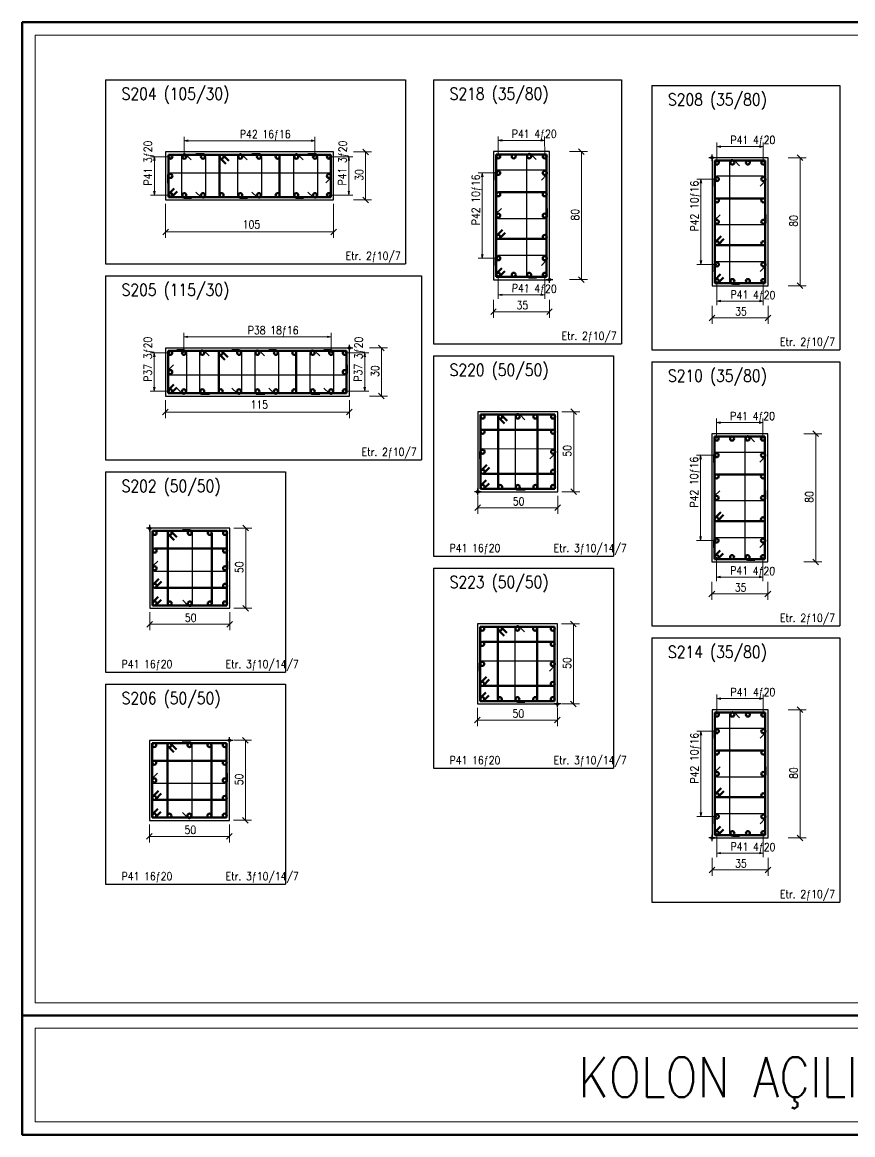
# Model space of a CAD drawing. Header units: millimetres. Extents: x 69 to 1952, y -213 to 1176.
# Drawn here: x 69 to 1107, y -213 to 1176 of the extents above; entities that cross this region are included whole.
import ezdxf

# ---------------------------------------------------------------- set-up
doc = ezdxf.new("R2010")
doc.units = ezdxf.units.MM
for name, color, linetype, lineweight in [('COLUMN_DET3', 2, 'Continuous', 30), ('COLUMN_DET4', 4, 'Continuous', 50), ('DETAIL', 8, 'Continuous', 30), ('DIM_LAY', 8, 'Continuous', 20), ('REBAR2', 1, 'Continuous', 20), ('REBAR3', 2, 'Continuous', 30), ('TABLE2', 1, 'Continuous', 20), ('TABLE4', 3, 'Continuous', 50), ('TIE_BAR', 6, 'Continuous', 30)]:
    doc.layers.add(name, color=color, linetype=linetype, lineweight=lineweight)
doc.styles.add('RomanSTA', font='')
doc.styles.add('stastyle', font='')
doc.styles.get('RomanSTA').set_extended_font_data('RomanSTA')
doc.styles.get('stastyle').set_extended_font_data('RomanSTA')

msp = doc.modelspace()

# ---------------------------------------------------------------- linework, layer by layer
at = {"layer": 'COLUMN_DET3', "color": 2}
for p, q in [((248.2, 1014.4, 11971.8), (248.2, 954.4, 11971.8)), ((458.2, 1014.4, 11971.8), (248.2, 1014.4, 11971.8)), ((458.2, 954.4, 11971.8), (458.2, 1014.4, 11971.8)), ((658, 1014.8, 11971.8), (658, 854.8, 11971.8)), ((728, 1014.8, 11971.8), (658, 1014.8, 11971.8)), ((728, 854.8, 11971.8), (728, 1014.8, 11971.8)), ((935.3, 1007.1, 11971.8), (927.3, 1007.1, 11971.8)), ((931.3, 1003.1, 11971.8), (931.3, 1011.1, 11971.8)), ((931.3, 1007.1, 11971.8), (931.3, 847.1, 11971.8)), ((1001.3, 1007.1, 11971.8), (931.3, 1007.1, 11971.8)), ((1001.3, 847.1, 11971.8), (1001.3, 1007.1, 11971.8)), ((248.2, 954.4, 11971.8), (458.2, 954.4, 11971.8)), ((658, 854.8, 11971.8), (728, 854.8, 11971.8)), ((732, 854.8, 11971.8), (724, 854.8, 11971.8)), ((728, 850.8, 11971.8), (728, 858.8, 11971.8)), ((931.3, 847.1, 11971.8), (1001.3, 847.1, 11971.8)), ((248, 769.4, 11971.8), (248, 709.4, 11971.8)), ((478, 769.4, 11971.8), (248, 769.4, 11971.8)), ((482, 769.4, 11971.8), (474, 769.4, 11971.8)), ((478, 765.4, 11971.8), (478, 773.4, 11971.8)), ((478, 709.4, 11971.8), (478, 769.4, 11971.8)), ((248, 709.4, 11971.8), (478, 709.4, 11971.8)), ((638.4, 689.8, 11971.8), (638.4, 589.8, 11971.8)), ((738.4, 689.8, 11971.8), (638.4, 689.8, 11971.8)), ((738.4, 589.8, 11971.8), (738.4, 689.8, 11971.8)), ((930.9, 662.3, 11971.8), (930.9, 502.3, 11971.8)), ((1000.9, 662.3, 11971.8), (930.9, 662.3, 11971.8)), ((1000.9, 502.3, 11971.8), (1000.9, 662.3, 11971.8)), ((642.4, 589.8, 11971.8), (634.4, 589.8, 11971.8)), ((638.4, 585.8, 11971.8), (638.4, 593.8, 11971.8)), ((638.4, 589.8, 11971.8), (738.4, 589.8, 11971.8)), ((232.4, 544.4, 11971.8), (224.4, 544.4, 11971.8)), ((228.4, 540.4, 11971.8), (228.4, 548.4, 11971.8)), ((228.4, 544.4, 11971.8), (228.4, 444.4, 11971.8)), ((328.4, 544.4, 11971.8), (228.4, 544.4, 11971.8)), ((328.4, 444.4, 11971.8), (328.4, 544.4, 11971.8)), ((930.9, 502.3, 11971.8), (1000.9, 502.3, 11971.8)), ((228.4, 444.4, 11971.8), (328.4, 444.4, 11971.8)), ((638, 424.8, 11971.8), (638, 324.8, 11971.8)), ((738, 424.8, 11971.8), (638, 424.8, 11971.8)), ((738, 324.8, 11971.8), (738, 424.8, 11971.8)), ((638, 324.8, 11971.8), (738, 324.8, 11971.8)), ((742, 324.8, 11971.8), (734, 324.8, 11971.8)), ((738, 320.8, 11971.8), (738, 328.8, 11971.8)), ((931.3, 317.5, 11971.8), (931.3, 157.5, 11971.8)), ((1001.3, 317.5, 11971.8), (931.3, 317.5, 11971.8)), ((1001.3, 157.5, 11971.8), (1001.3, 317.5, 11971.8)), ((228, 279.4, 11971.8), (228, 179.4, 11971.8)), ((328, 279.4, 11971.8), (228, 279.4, 11971.8)), ((332, 279.4, 11971.8), (324, 279.4, 11971.8)), ((328, 275.4, 11971.8), (328, 283.4, 11971.8)), ((328, 179.4, 11971.8), (328, 279.4, 11971.8)), ((228, 179.4, 11971.8), (328, 179.4, 11971.8)), ((935.3, 157.5, 11971.8), (927.3, 157.5, 11971.8)), ((931.3, 153.5, 11971.8), (931.3, 161.5, 11971.8)), ((931.3, 157.5, 11971.8), (1001.3, 157.5, 11971.8))]:
    msp.add_line(p, q, dxfattribs=at)
for centre in [(931.3, 1007.1, 11971.8), (728, 854.8, 11971.8), (478, 769.4, 11971.8), (638.4, 589.8, 11971.8), (228.4, 544.4, 11971.8), (738, 324.8, 11971.8), (328, 279.4, 11971.8), (931.3, 157.5, 11971.8)]:
    msp.add_circle(centre, 1.5, dxfattribs=at)
at = {"layer": 'COLUMN_DET4', "color": 4}
for p, q in [((251.7, 1010.9, 11971.8), (251.7, 958, 11971.8)), ((251.7, 1010.9, 11971.8), (454.6, 1010.9, 11971.8)), ((315.7, 1008.2, 11971.8), (315.7, 960.2, 11971.8)), ((316.4, 1006.7, 11971.8), (323.5, 999.6, 11971.8)), ((319.9, 1010.2, 11971.8), (327, 1003.1, 11971.8)), ((390.7, 1008.2, 11971.8), (390.6, 960.2, 11971.8)), ((454.6, 1010.9, 11971.8), (454.6, 958, 11971.8)), ((661.5, 1011.3, 11971.8), (661.5, 858.4, 11971.8)), ((661.5, 1011.3, 11971.8), (724.4, 1011.3, 11971.8)), ((724.4, 1011.3, 11971.8), (724.4, 858.4, 11971.8)), ((934.8, 1003.6, 11971.8), (934.8, 850.6, 11971.8)), ((934.8, 1003.6, 11971.8), (997.8, 1003.6, 11971.8)), ((997.8, 1003.6, 11971.8), (997.8, 850.6, 11971.8)), ((251.7, 961.7, 11971.8), (258.8, 968.8, 11971.8)), ((255.5, 958, 11971.8), (262.5, 965, 11971.8)), ((664.2, 964, 11971.8), (722.2, 964, 11971.8)), ((251.7, 958, 11971.8), (454.6, 958, 11971.8)), ((937.5, 956.3, 11971.8), (995.5, 956.3, 11971.8)), ((662.2, 910, 11971.8), (669.3, 917, 11971.8)), ((664.2, 905.7, 11971.8), (722.2, 905.7, 11971.8)), ((665.7, 906.4, 11971.8), (672.8, 913.5, 11971.8)), ((935.5, 902.2, 11971.8), (942.6, 909.3, 11971.8)), ((939.1, 898.7, 11971.8), (946.1, 905.7, 11971.8)), ((937.5, 898, 11971.8), (995.5, 897.9, 11971.8)), ((661.5, 862.1, 11971.8), (668.6, 869.2, 11971.8)), ((665.3, 858.4, 11971.8), (672.3, 865.4, 11971.8)), ((661.5, 858.4, 11971.8), (724.4, 858.4, 11971.8)), ((934.8, 854.4, 11971.8), (941.9, 861.5, 11971.8)), ((934.8, 850.6, 11971.8), (997.8, 850.6, 11971.8)), ((938.6, 850.6, 11971.8), (945.7, 857.7, 11971.8)), ((251.5, 765.9, 11971.8), (251.5, 713, 11971.8)), ((251.5, 765.9, 11971.8), (474.4, 765.9, 11971.8)), ((318.7, 765.2, 11971.8), (325.8, 758.1, 11971.8)), ((474.4, 765.9, 11971.8), (474.4, 713, 11971.8)), ((314.5, 763.2, 11971.8), (314.5, 715.2, 11971.8)), ((315.2, 761.7, 11971.8), (322.3, 754.6, 11971.8)), ((411.5, 763.2, 11971.8), (411.4, 715.2, 11971.8)), ((251.5, 716.7, 11971.8), (258.6, 723.8, 11971.8)), ((251.5, 713, 11971.8), (474.4, 713, 11971.8)), ((255.3, 713, 11971.8), (262.3, 720, 11971.8)), ((641.9, 686.3, 11971.8), (641.9, 593.4, 11971.8)), ((641.9, 686.3, 11971.8), (734.8, 686.3, 11971.8)), ((663.9, 683.7, 11971.8), (663.9, 595.7, 11971.8)), ((664.6, 682.1, 11971.8), (671.7, 675, 11971.8)), ((668.1, 685.6, 11971.8), (675.2, 678.5, 11971.8)), ((712.9, 683.7, 11971.8), (712.9, 595.7, 11971.8)), ((734.8, 686.3, 11971.8), (734.8, 593.4, 11971.8)), ((644.5, 667.3, 11971.8), (732.5, 667.3, 11971.8)), ((934.4, 658.8, 11971.8), (934.4, 505.8, 11971.8)), ((934.4, 658.8, 11971.8), (997.4, 658.8, 11971.8)), ((997.4, 658.8, 11971.8), (997.4, 505.8, 11971.8)), ((642.6, 616.6, 11971.8), (649.7, 623.7, 11971.8)), ((644.5, 612.4, 11971.8), (732.5, 612.3, 11971.8)), ((646.1, 613.1, 11971.8), (653.2, 620.2, 11971.8)), ((937.1, 611.5, 11971.8), (995.1, 611.5, 11971.8)), ((641.9, 597.1, 11971.8), (649, 604.2, 11971.8)), ((645.7, 593.4, 11971.8), (652.7, 600.4, 11971.8)), ((641.9, 593.4, 11971.8), (734.8, 593.4, 11971.8)), ((935.1, 557.4, 11971.8), (942.2, 564.5, 11971.8)), ((938.7, 553.9, 11971.8), (945.7, 560.9, 11971.8)), ((937.1, 553.2, 11971.8), (995.1, 553.1, 11971.8)), ((231.9, 540.9, 11971.8), (231.9, 448, 11971.8)), ((231.9, 540.9, 11971.8), (324.8, 540.9, 11971.8)), ((250.9, 538.3, 11971.8), (250.9, 450.3, 11971.8)), ((251.6, 536.7, 11971.8), (258.7, 529.6, 11971.8)), ((255.1, 540.2, 11971.8), (262.2, 533.1, 11971.8)), ((305.9, 538.3, 11971.8), (305.9, 450.3, 11971.8)), ((324.8, 540.9, 11971.8), (324.8, 448, 11971.8)), ((234.5, 518.9, 11971.8), (322.5, 518.9, 11971.8)), ((934.4, 509.6, 11971.8), (941.5, 516.7, 11971.8)), ((934.4, 505.8, 11971.8), (997.4, 505.8, 11971.8)), ((938.2, 505.8, 11971.8), (945.3, 512.9, 11971.8)), ((232.6, 474.2, 11971.8), (239.7, 481.3, 11971.8)), ((236.1, 470.7, 11971.8), (243.2, 477.8, 11971.8)), ((231.9, 451.7, 11971.8), (239, 458.8, 11971.8)), ((234.5, 470, 11971.8), (322.5, 470, 11971.8)), ((231.9, 448, 11971.8), (324.8, 448, 11971.8)), ((235.7, 448, 11971.8), (242.7, 455, 11971.8)), ((641.5, 421.3, 11971.8), (641.5, 328.4, 11971.8)), ((641.5, 421.3, 11971.8), (734.4, 421.3, 11971.8)), ((663.5, 418.7, 11971.8), (663.5, 330.7, 11971.8)), ((664.2, 417.1, 11971.8), (671.3, 410, 11971.8)), ((667.7, 420.6, 11971.8), (674.8, 413.5, 11971.8)), ((712.5, 418.7, 11971.8), (712.5, 330.7, 11971.8)), ((734.4, 421.3, 11971.8), (734.4, 328.4, 11971.8)), ((644.1, 402.3, 11971.8), (732.1, 402.3, 11971.8)), ((642.2, 351.6, 11971.8), (649.3, 358.7, 11971.8)), ((645.7, 348.1, 11971.8), (652.8, 355.2, 11971.8)), ((641.5, 332.1, 11971.8), (648.6, 339.2, 11971.8)), ((644.1, 347.4, 11971.8), (732.1, 347.3, 11971.8)), ((645.3, 328.4, 11971.8), (652.3, 335.4, 11971.8)), ((641.5, 328.4, 11971.8), (734.4, 328.4, 11971.8)), ((934.8, 314, 11971.8), (934.8, 161, 11971.8)), ((934.8, 314, 11971.8), (997.8, 314, 11971.8)), ((997.8, 314, 11971.8), (997.8, 161, 11971.8)), ((231.5, 275.9, 11971.8), (231.5, 183, 11971.8)), ((231.5, 275.9, 11971.8), (324.4, 275.9, 11971.8)), ((250.5, 273.3, 11971.8), (250.5, 185.3, 11971.8)), ((251.2, 271.7, 11971.8), (258.3, 264.6, 11971.8)), ((254.7, 275.2, 11971.8), (261.8, 268.1, 11971.8)), ((305.5, 273.3, 11971.8), (305.5, 185.3, 11971.8)), ((324.4, 275.9, 11971.8), (324.4, 183, 11971.8)), ((937.5, 266.7, 11971.8), (995.5, 266.7, 11971.8)), ((234.1, 253.9, 11971.8), (322.1, 253.9, 11971.8)), ((232.2, 209.2, 11971.8), (239.3, 216.3, 11971.8)), ((235.7, 205.7, 11971.8), (242.8, 212.8, 11971.8)), ((935.5, 212.6, 11971.8), (942.6, 219.7, 11971.8)), ((939.1, 209.1, 11971.8), (946.1, 216.1, 11971.8)), ((234.1, 205, 11971.8), (322.1, 205, 11971.8)), ((937.5, 208.4, 11971.8), (995.5, 208.3, 11971.8)), ((231.5, 186.7, 11971.8), (238.6, 193.8, 11971.8)), ((231.5, 183, 11971.8), (324.4, 183, 11971.8)), ((235.3, 183, 11971.8), (242.3, 190, 11971.8)), ((934.8, 164.8, 11971.8), (941.9, 171.9, 11971.8)), ((938.6, 161, 11971.8), (945.7, 168.1, 11971.8)), ((934.8, 161, 11971.8), (997.8, 161, 11971.8))]:
    msp.add_line(p, q, dxfattribs=at)
for centre in [(254.2, 1008.4, 11971.8), (271.5, 1008.4, 11971.8), (294.8, 1008.4, 11971.8), (318.2, 1008.4, 11971.8), (341.5, 1008.4, 11971.8), (364.8, 1008.4, 11971.8), (388.2, 1008.4, 11971.8), (411.5, 1008.4, 11971.8), (434.8, 1008.4, 11971.8), (452.2, 1008.4, 11971.8), (664, 1008.8, 11971.8), (683.3, 1008.8, 11971.8), (702.6, 1008.8, 11971.8), (722, 1008.8, 11971.8), (937.3, 1001.1, 11971.8), (956.6, 1001.1, 11971.8), (976, 1001.1, 11971.8), (995.3, 1001.1, 11971.8), (254.2, 984.4, 11971.8), (452.2, 984.4, 11971.8), (664, 988.2, 11971.8), (722, 988.2, 11971.8), (937.3, 980.4, 11971.8), (995.3, 980.4, 11971.8), (254.2, 960.5, 11971.8), (271.5, 960.4, 11971.8), (294.8, 960.4, 11971.8), (318.2, 960.4, 11971.8), (341.5, 960.4, 11971.8), (364.8, 960.4, 11971.8), (388.2, 960.4, 11971.8), (411.5, 960.4, 11971.8), (434.8, 960.4, 11971.8), (452.2, 960.5, 11971.8), (664, 961.5, 11971.8), (722, 961.5, 11971.8), (937.3, 953.8, 11971.8), (995.3, 953.8, 11971.8), (664, 934.9, 11971.8), (722, 934.8, 11971.8), (937.3, 927.1, 11971.8), (995.3, 927.1, 11971.8), (664, 908.2, 11971.8), (722, 908.2, 11971.8), (937.3, 900.4, 11971.8), (995.3, 900.4, 11971.8), (664, 881.5, 11971.8), (722, 881.5, 11971.8), (937.3, 873.8, 11971.8), (995.3, 873.8, 11971.8), (664, 860.9, 11971.8), (683.3, 860.9, 11971.8), (702.6, 860.9, 11971.8), (722, 860.9, 11971.8), (937.3, 853.1, 11971.8), (956.6, 853.1, 11971.8), (976, 853.1, 11971.8), (995.3, 853.1, 11971.8), (254, 763.4, 11971.8), (271, 763.4, 11971.8), (294, 763.4, 11971.8), (317, 763.4, 11971.8), (340, 763.4, 11971.8), (363, 763.4, 11971.8), (386, 763.4, 11971.8), (409, 763.4, 11971.8), (432, 763.4, 11971.8), (455, 763.4, 11971.8), (472, 763.4, 11971.8), (254, 739.4, 11971.8), (472, 739.4, 11971.8), (254, 715.5, 11971.8), (271, 715.4, 11971.8), (294, 715.4, 11971.8), (317, 715.4, 11971.8), (340, 715.4, 11971.8), (363, 715.4, 11971.8), (386, 715.4, 11971.8), (409, 715.4, 11971.8), (432, 715.4, 11971.8), (455, 715.4, 11971.8), (472, 715.5, 11971.8), (644.4, 683.8, 11971.8), (666.4, 683.8, 11971.8), (688.4, 683.8, 11971.8), (710.4, 683.8, 11971.8), (732.4, 683.8, 11971.8), (644.4, 664.9, 11971.8), (732.4, 664.8, 11971.8), (936.9, 656.3, 11971.8), (956.2, 656.3, 11971.8), (975.6, 656.3, 11971.8), (994.9, 656.3, 11971.8), (644.4, 639.9, 11971.8), (732.4, 639.8, 11971.8), (936.9, 635.6, 11971.8), (994.9, 635.6, 11971.8), (644.4, 614.9, 11971.8), (732.4, 614.8, 11971.8), (936.9, 609, 11971.8), (994.9, 609, 11971.8), (644.4, 595.9, 11971.8), (666.4, 595.9, 11971.8), (688.4, 595.9, 11971.8), (710.4, 595.9, 11971.8), (732.4, 595.9, 11971.8), (936.9, 582.3, 11971.8), (994.9, 582.3, 11971.8), (936.9, 555.6, 11971.8), (994.9, 555.6, 11971.8), (234.4, 538.4, 11971.8), (253.4, 538.4, 11971.8), (278.4, 538.4, 11971.8), (303.4, 538.4, 11971.8), (322.4, 538.4, 11971.8), (936.9, 529, 11971.8), (994.9, 529, 11971.8), (234.4, 516.4, 11971.8), (322.4, 516.4, 11971.8), (936.9, 508.3, 11971.8), (956.2, 508.3, 11971.8), (975.6, 508.3, 11971.8), (994.9, 508.3, 11971.8), (234.4, 494.4, 11971.8), (322.4, 494.4, 11971.8), (234.4, 472.5, 11971.8), (322.4, 472.5, 11971.8), (234.4, 450.5, 11971.8), (253.4, 450.4, 11971.8), (278.4, 450.4, 11971.8), (303.4, 450.4, 11971.8), (322.4, 450.5, 11971.8), (644, 418.8, 11971.8), (666, 418.8, 11971.8), (688, 418.8, 11971.8), (710, 418.8, 11971.8), (732, 418.8, 11971.8), (644, 399.9, 11971.8), (732, 399.8, 11971.8), (644, 374.9, 11971.8), (732, 374.8, 11971.8), (644, 349.9, 11971.8), (732, 349.8, 11971.8), (644, 330.9, 11971.8), (666, 330.9, 11971.8), (688, 330.9, 11971.8), (710, 330.9, 11971.8), (732, 330.9, 11971.8), (937.3, 311.5, 11971.8), (956.6, 311.5, 11971.8), (976, 311.5, 11971.8), (995.3, 311.5, 11971.8), (937.3, 290.8, 11971.8), (995.3, 290.8, 11971.8), (234, 273.4, 11971.8), (253, 273.4, 11971.8), (278, 273.4, 11971.8), (303, 273.4, 11971.8), (322, 273.4, 11971.8), (937.3, 264.2, 11971.8), (995.3, 264.2, 11971.8), (234, 251.4, 11971.8), (322, 251.4, 11971.8), (937.3, 237.5, 11971.8), (995.3, 237.5, 11971.8), (234, 229.4, 11971.8), (322, 229.4, 11971.8), (234, 207.5, 11971.8), (322, 207.5, 11971.8), (937.3, 210.8, 11971.8), (995.3, 210.8, 11971.8), (234, 185.5, 11971.8), (253, 185.4, 11971.8), (278, 185.4, 11971.8), (303, 185.4, 11971.8), (322, 185.5, 11971.8), (937.3, 184.2, 11971.8), (995.3, 184.2, 11971.8), (937.3, 163.5, 11971.8), (956.6, 163.5, 11971.8), (976, 163.5, 11971.8), (995.3, 163.5, 11971.8)]:
    msp.add_circle(centre, 2.5, dxfattribs=at)
at = {"layer": 'DETAIL'}
for p, q in [((173.2, 1104.6, 11971.8), (548.2, 1104.6, 11971.8)), ((173.2, 1104.6, 11971.8), (173.2, 874.6, 11971.8)), ((548.2, 1104.6, 11971.8), (548.2, 874.6, 11971.8)), ((583.2, 1104.6, 11971.8), (818.2, 1104.6, 11971.8)), ((583.2, 1104.6, 11971.8), (583.2, 774.6, 11971.8)), ((818.2, 1104.6, 11971.8), (818.2, 774.6, 11971.8)), ((856.1, 1097.3, 11971.8), (1091.1, 1097.3, 11971.8)), ((856.1, 1097.3, 11971.8), (856.1, 767.3, 11971.8)), ((1091.1, 1097.3, 11971.8), (1091.1, 767.3, 11971.8)), ((173.2, 874.6, 11971.8), (548.2, 874.6, 11971.8)), ((173.2, 859.6, 11971.8), (568.2, 859.6, 11971.8)), ((173.2, 859.6, 11971.8), (173.2, 629.6, 11971.8)), ((568.2, 859.6, 11971.8), (568.2, 629.6, 11971.8)), ((583.2, 774.6, 11971.8), (818.2, 774.6, 11971.8)), ((856.1, 767.3, 11971.8), (1091.1, 767.3, 11971.8)), ((583.2, 759.6, 11971.8), (808.2, 759.6, 11971.8)), ((583.2, 759.6, 11971.8), (583.2, 509.6, 11971.8)), ((808.2, 759.6, 11971.8), (808.2, 509.6, 11971.8)), ((856.1, 752.3, 11971.8), (1091.1, 752.3, 11971.8)), ((856.1, 752.3, 11971.8), (856.1, 422.3, 11971.8)), ((1091.1, 752.3, 11971.8), (1091.1, 422.3, 11971.8)), ((173.2, 629.6, 11971.8), (568.2, 629.6, 11971.8)), ((173.2, 614.6, 11971.8), (398.2, 614.6, 11971.8)), ((173.2, 614.6, 11971.8), (173.2, 364.6, 11971.8)), ((398.2, 614.6, 11971.8), (398.2, 364.6, 11971.8)), ((583.2, 509.6, 11971.8), (808.2, 509.6, 11971.8)), ((583.2, 494.6, 11971.8), (808.2, 494.6, 11971.8)), ((583.2, 494.6, 11971.8), (583.2, 244.6, 11971.8)), ((808.2, 494.6, 11971.8), (808.2, 244.6, 11971.8)), ((856.1, 422.3, 11971.8), (1091.1, 422.3, 11971.8)), ((856.1, 407.3, 11971.8), (1091.1, 407.3, 11971.8)), ((856.1, 407.3, 11971.8), (856.1, 77.3, 11971.8)), ((1091.1, 407.3, 11971.8), (1091.1, 77.3, 11971.8)), ((173.2, 364.6, 11971.8), (398.2, 364.6, 11971.8)), ((173.2, 349.6, 11971.8), (398.2, 349.6, 11971.8)), ((173.2, 349.6, 11971.8), (173.2, 99.6, 11971.8)), ((398.2, 349.6, 11971.8), (398.2, 99.6, 11971.8)), ((583.2, 244.6, 11971.8), (808.2, 244.6, 11971.8)), ((173.2, 99.6, 11971.8), (398.2, 99.6, 11971.8)), ((856.1, 77.3, 11971.8), (1091.1, 77.3, 11971.8))]:
    msp.add_line(p, q, dxfattribs=at)
at = {"layer": 'DIM_LAY'}
for p, q in [((505.7, 1014.5, 11971.8), (483.2, 1014.5, 11971.8)), ((501.7, 1010.9, 11971.8), (494.6, 1018, 11971.8)), ((498.2, 954.5, 11971.8), (498.2, 1014.5, 11971.8)), ((775.5, 1014.9, 11971.8), (753, 1014.9, 11971.8)), ((771.5, 1011.3, 11971.8), (764.4, 1018.4, 11971.8)), ((768, 854.9, 11971.8), (768, 1014.9, 11971.8)), ((1048.8, 1007.1, 11971.8), (1026.3, 1007.1, 11971.8)), ((1044.8, 1003.6, 11971.8), (1037.8, 1010.7, 11971.8)), ((1041.3, 847.1, 11971.8), (1041.3, 1007.1, 11971.8)), ((248.2, 926.9, 11971.8), (248.2, 949.4, 11971.8)), ((458.2, 926.9, 11971.8), (458.2, 949.4, 11971.8)), ((505.7, 954.5, 11971.8), (483.2, 954.5, 11971.8)), ((501.7, 950.9, 11971.8), (494.6, 958, 11971.8)), ((244.7, 910.9, 11971.8), (251.7, 918, 11971.8)), ((248.2, 906.9, 11971.8), (248.2, 929.4, 11971.8)), ((454.7, 910.9, 11971.8), (461.7, 918, 11971.8)), ((458.2, 906.9, 11971.8), (458.2, 929.4, 11971.8)), ((248.2, 914.4, 11971.8), (458.2, 914.4, 11971.8)), ((775.5, 854.9, 11971.8), (753, 854.9, 11971.8)), ((771.5, 851.3, 11971.8), (764.4, 858.4, 11971.8)), ((1044.8, 843.6, 11971.8), (1037.8, 850.7, 11971.8)), ((1048.8, 847.1, 11971.8), (1026.3, 847.1, 11971.8)), ((658, 807.3, 11971.8), (658, 829.8, 11971.8)), ((728, 807.3, 11971.8), (728, 829.8, 11971.8)), ((931.3, 799.6, 11971.8), (931.3, 822.1, 11971.8)), ((1001.3, 799.6, 11971.8), (1001.3, 822.1, 11971.8)), ((654.5, 811.3, 11971.8), (661.5, 818.4, 11971.8)), ((658, 814.8, 11971.8), (728, 814.8, 11971.8)), ((724.5, 811.3, 11971.8), (731.5, 818.4, 11971.8)), ((927.8, 803.6, 11971.8), (934.9, 810.6, 11971.8)), ((931.3, 807.1, 11971.8), (1001.3, 807.1, 11971.8)), ((997.8, 803.6, 11971.8), (1004.9, 810.6, 11971.8)), ((525.5, 769.5, 11971.8), (503, 769.5, 11971.8)), ((521.5, 765.9, 11971.8), (514.4, 773, 11971.8)), ((518, 709.5, 11971.8), (518, 769.5, 11971.8)), ((525.5, 709.5, 11971.8), (503, 709.5, 11971.8)), ((521.5, 705.9, 11971.8), (514.4, 713, 11971.8)), ((248, 681.9, 11971.8), (248, 704.4, 11971.8)), ((478, 681.9, 11971.8), (478, 704.4, 11971.8)), ((244.4, 685.9, 11971.8), (251.5, 693, 11971.8)), ((248, 689.4, 11971.8), (478, 689.4, 11971.8)), ((474.4, 685.9, 11971.8), (481.5, 693, 11971.8)), ((765.9, 689.9, 11971.8), (743.4, 689.9, 11971.8)), ((761.9, 686.3, 11971.8), (754.8, 693.4, 11971.8)), ((758.4, 589.9, 11971.8), (758.4, 689.9, 11971.8)), ((1068.4, 662.4, 11971.8), (1045.9, 662.4, 11971.8)), ((1064.4, 658.8, 11971.8), (1057.4, 665.9, 11971.8)), ((1060.9, 502.4, 11971.8), (1060.9, 662.4, 11971.8)), ((638.4, 562.3, 11971.8), (638.4, 584.8, 11971.8)), ((738.4, 562.3, 11971.8), (738.4, 584.8, 11971.8)), ((765.9, 589.9, 11971.8), (743.4, 589.9, 11971.8)), ((761.9, 586.3, 11971.8), (754.8, 593.4, 11971.8)), ((634.8, 566.3, 11971.8), (641.9, 573.4, 11971.8)), ((638.4, 569.8, 11971.8), (738.4, 569.8, 11971.8)), ((734.8, 566.3, 11971.8), (741.9, 573.4, 11971.8)), ((355.9, 544.5, 11971.8), (333.4, 544.5, 11971.8)), ((351.9, 540.9, 11971.8), (344.8, 548, 11971.8)), ((348.4, 444.5, 11971.8), (348.4, 544.5, 11971.8)), ((1068.4, 502.4, 11971.8), (1045.9, 502.4, 11971.8)), ((1064.4, 498.8, 11971.8), (1057.4, 505.9, 11971.8)), ((930.9, 454.8, 11971.8), (930.9, 477.3, 11971.8)), ((1000.9, 454.8, 11971.8), (1000.9, 477.3, 11971.8)), ((927.4, 458.8, 11971.8), (934.5, 465.8, 11971.8)), ((930.9, 462.3, 11971.8), (1000.9, 462.3, 11971.8)), ((997.4, 458.8, 11971.8), (1004.5, 465.8, 11971.8)), ((351.9, 440.9, 11971.8), (344.8, 448, 11971.8)), ((228.4, 416.9, 11971.8), (228.4, 439.4, 11971.8)), ((328.4, 416.9, 11971.8), (328.4, 439.4, 11971.8)), ((355.9, 444.5, 11971.8), (333.4, 444.5, 11971.8)), ((224.8, 420.9, 11971.8), (231.9, 428, 11971.8)), ((228.4, 424.4, 11971.8), (328.4, 424.4, 11971.8)), ((324.8, 420.9, 11971.8), (331.9, 428, 11971.8)), ((765.5, 424.9, 11971.8), (743, 424.9, 11971.8)), ((761.5, 421.3, 11971.8), (754.4, 428.4, 11971.8)), ((758, 324.9, 11971.8), (758, 424.9, 11971.8)), ((638, 297.3, 11971.8), (638, 319.8, 11971.8)), ((738, 297.3, 11971.8), (738, 319.8, 11971.8)), ((765.5, 324.9, 11971.8), (743, 324.9, 11971.8)), ((761.5, 321.3, 11971.8), (754.4, 328.4, 11971.8)), ((1044.8, 314, 11971.8), (1037.8, 321.1, 11971.8)), ((634.4, 301.3, 11971.8), (641.5, 308.4, 11971.8)), ((734.4, 301.3, 11971.8), (741.5, 308.4, 11971.8)), ((1048.8, 317.5, 11971.8), (1026.3, 317.5, 11971.8)), ((1041.3, 157.5, 11971.8), (1041.3, 317.5, 11971.8)), ((638, 304.8, 11971.8), (738, 304.8, 11971.8)), ((355.5, 279.5, 11971.8), (333, 279.5, 11971.8)), ((351.5, 275.9, 11971.8), (344.4, 283, 11971.8)), ((348, 179.5, 11971.8), (348, 279.5, 11971.8)), ((351.5, 175.9, 11971.8), (344.4, 183, 11971.8)), ((228, 151.9, 11971.8), (228, 174.4, 11971.8)), ((328, 151.9, 11971.8), (328, 174.4, 11971.8)), ((355.5, 179.5, 11971.8), (333, 179.5, 11971.8)), ((224.4, 155.9, 11971.8), (231.5, 163, 11971.8)), ((228, 159.4, 11971.8), (328, 159.4, 11971.8)), ((324.4, 155.9, 11971.8), (331.5, 163, 11971.8)), ((1048.8, 157.5, 11971.8), (1026.3, 157.5, 11971.8)), ((1044.8, 154, 11971.8), (1037.8, 161.1, 11971.8)), ((931.3, 110, 11971.8), (931.3, 132.5, 11971.8)), ((1001.3, 110, 11971.8), (1001.3, 132.5, 11971.8)), ((927.8, 114, 11971.8), (934.9, 121, 11971.8)), ((931.3, 117.5, 11971.8), (1001.3, 117.5, 11971.8)), ((997.8, 114, 11971.8), (1004.9, 121, 11971.8))]:
    msp.add_line(p, q, dxfattribs=at)
at = {"layer": 'REBAR2', "color": 1}
for p, q in [((271.5, 1008.4, 11971.8), (271.5, 1033.4, 11971.8)), ((271.5, 1028.4, 11971.8), (276.4, 1029.4, 11971.8)), ((271.5, 1028.4, 11971.8), (434.8, 1028.4, 11971.8)), ((271.5, 1028.4, 11971.8), (276.4, 1027.5, 11971.8)), ((434.8, 1028.4, 11971.8), (429.9, 1029.4, 11971.8)), ((434.8, 1028.4, 11971.8), (429.9, 1027.5, 11971.8)), ((434.8, 1008.4, 11971.8), (434.8, 1033.4, 11971.8)), ((664, 1008.8, 11971.8), (664, 1033.8, 11971.8)), ((664, 1028.8, 11971.8), (668.9, 1029.8, 11971.8)), ((664, 1028.8, 11971.8), (721.9, 1028.8, 11971.8)), ((664, 1028.8, 11971.8), (668.9, 1027.8, 11971.8)), ((721.9, 1028.8, 11971.8), (717, 1029.8, 11971.8)), ((721.9, 1028.8, 11971.8), (717, 1027.9, 11971.8)), ((722, 1008.8, 11971.8), (721.9, 1033.8, 11971.8)), ((937.3, 1001.1, 11971.8), (937.3, 1026.1, 11971.8)), ((937.3, 1021.1, 11971.8), (942.2, 1022.1, 11971.8)), ((937.3, 1021.1, 11971.8), (995.3, 1021.1, 11971.8)), ((937.3, 1021.1, 11971.8), (942.2, 1020.1, 11971.8)), ((995.3, 1021.1, 11971.8), (990.4, 1022.1, 11971.8)), ((995.3, 1021.1, 11971.8), (990.4, 1020.1, 11971.8)), ((995.3, 1001.1, 11971.8), (995.3, 1026.1, 11971.8)), ((254.2, 1008.4, 11971.8), (229.2, 1008.4, 11971.8)), ((234.2, 1008.4, 11971.8), (233.2, 1003.5, 11971.8)), ((234.2, 960.5, 11971.8), (234.2, 1008.4, 11971.8)), ((234.2, 1008.4, 11971.8), (235.2, 1003.5, 11971.8)), ((452.2, 1008.4, 11971.8), (482.2, 1008.4, 11971.8)), ((477.2, 1008.4, 11971.8), (476.2, 1003.5, 11971.8)), ((477.2, 1008.4, 11971.8), (477.2, 960.5, 11971.8)), ((477.2, 1008.4, 11971.8), (478.1, 1003.5, 11971.8)), ((664, 988.2, 11971.8), (639, 988.2, 11971.8)), ((644, 988.2, 11971.8), (643, 983.3, 11971.8)), ((644, 881.5, 11971.8), (644, 988.2, 11971.8)), ((644, 988.2, 11971.8), (644.9, 983.3, 11971.8)), ((937.3, 980.4, 11971.8), (912.3, 980.4, 11971.8)), ((917.3, 980.4, 11971.8), (916.3, 975.5, 11971.8)), ((917.3, 873.8, 11971.8), (917.3, 980.4, 11971.8)), ((917.3, 980.4, 11971.8), (918.3, 975.5, 11971.8)), ((254.2, 960.5, 11971.8), (229.2, 960.5, 11971.8)), ((234.2, 960.5, 11971.8), (233.2, 965.4, 11971.8)), ((234.2, 960.5, 11971.8), (235.2, 965.4, 11971.8)), ((452.2, 960.5, 11971.8), (482.2, 960.5, 11971.8)), ((477.2, 960.5, 11971.8), (476.2, 965.4, 11971.8)), ((477.2, 960.5, 11971.8), (478.1, 965.4, 11971.8)), ((664, 881.5, 11971.8), (639, 881.5, 11971.8)), ((644, 881.5, 11971.8), (643, 886.4, 11971.8)), ((644, 881.5, 11971.8), (645, 886.4, 11971.8)), ((917.3, 873.8, 11971.8), (916.3, 878.7, 11971.8)), ((917.3, 873.8, 11971.8), (918.3, 878.7, 11971.8)), ((937.3, 873.8, 11971.8), (912.3, 873.8, 11971.8)), ((664, 860.9, 11971.8), (664, 830.9, 11971.8)), ((722, 860.9, 11971.8), (722, 830.9, 11971.8)), ((937.3, 853.1, 11971.8), (937.3, 823.1, 11971.8)), ((995.3, 853.1, 11971.8), (995.3, 823.1, 11971.8)), ((664, 835.9, 11971.8), (668.9, 836.8, 11971.8)), ((722, 835.9, 11971.8), (664, 835.9, 11971.8)), ((664, 835.9, 11971.8), (668.9, 834.9, 11971.8)), ((722, 835.9, 11971.8), (717.1, 836.9, 11971.8)), ((722, 835.9, 11971.8), (717.1, 834.9, 11971.8)), ((937.3, 828.1, 11971.8), (942.2, 829.1, 11971.8)), ((995.3, 828.1, 11971.8), (937.3, 828.1, 11971.8)), ((937.3, 828.1, 11971.8), (942.2, 827.1, 11971.8)), ((995.3, 828.1, 11971.8), (990.4, 829.1, 11971.8)), ((995.3, 828.1, 11971.8), (990.4, 827.2, 11971.8)), ((271, 763.4, 11971.8), (271, 788.4, 11971.8)), ((271, 783.4, 11971.8), (275.9, 784.4, 11971.8)), ((271, 783.4, 11971.8), (455, 783.4, 11971.8)), ((271, 783.4, 11971.8), (275.9, 782.5, 11971.8)), ((455, 783.4, 11971.8), (450.1, 784.4, 11971.8)), ((455, 783.4, 11971.8), (450.1, 782.5, 11971.8)), ((455, 763.4, 11971.8), (455, 788.4, 11971.8)), ((254, 763.4, 11971.8), (229, 763.4, 11971.8)), ((234, 763.4, 11971.8), (233, 758.5, 11971.8)), ((234, 715.5, 11971.8), (234, 763.4, 11971.8)), ((234, 763.4, 11971.8), (235, 758.5, 11971.8)), ((472, 763.4, 11971.8), (502, 763.4, 11971.8)), ((497, 763.4, 11971.8), (496, 758.5, 11971.8)), ((497, 763.4, 11971.8), (497, 715.5, 11971.8)), ((497, 763.4, 11971.8), (497.9, 758.5, 11971.8)), ((254, 715.5, 11971.8), (229, 715.5, 11971.8)), ((234, 715.5, 11971.8), (233, 720.4, 11971.8)), ((234, 715.5, 11971.8), (235, 720.4, 11971.8)), ((472, 715.5, 11971.8), (502, 715.5, 11971.8)), ((497, 715.5, 11971.8), (496, 720.4, 11971.8)), ((497, 715.5, 11971.8), (497.9, 720.4, 11971.8)), ((936.9, 656.3, 11971.8), (936.9, 681.3, 11971.8)), ((994.9, 656.3, 11971.8), (994.9, 681.3, 11971.8)), ((936.9, 676.3, 11971.8), (941.8, 677.3, 11971.8)), ((936.9, 676.3, 11971.8), (994.9, 676.3, 11971.8)), ((936.9, 676.3, 11971.8), (941.8, 675.3, 11971.8)), ((994.9, 676.3, 11971.8), (990, 677.3, 11971.8)), ((994.9, 676.3, 11971.8), (990, 675.3, 11971.8)), ((936.9, 635.6, 11971.8), (911.9, 635.6, 11971.8)), ((916.9, 635.6, 11971.8), (915.9, 630.7, 11971.8)), ((916.9, 529, 11971.8), (916.9, 635.6, 11971.8)), ((916.9, 635.6, 11971.8), (917.9, 630.7, 11971.8)), ((936.9, 529, 11971.8), (911.9, 529, 11971.8)), ((916.9, 529, 11971.8), (915.9, 533.9, 11971.8)), ((916.9, 529, 11971.8), (917.9, 533.9, 11971.8)), ((936.9, 508.3, 11971.8), (936.9, 478.3, 11971.8)), ((994.9, 508.3, 11971.8), (994.9, 478.3, 11971.8)), ((936.9, 483.3, 11971.8), (941.8, 484.3, 11971.8)), ((994.9, 483.3, 11971.8), (936.9, 483.3, 11971.8)), ((936.9, 483.3, 11971.8), (941.8, 482.3, 11971.8)), ((994.9, 483.3, 11971.8), (990, 484.3, 11971.8)), ((994.9, 483.3, 11971.8), (990, 482.4, 11971.8)), ((937.3, 311.5, 11971.8), (937.3, 336.5, 11971.8)), ((995.3, 311.5, 11971.8), (995.3, 336.5, 11971.8)), ((937.3, 331.5, 11971.8), (942.2, 332.5, 11971.8)), ((937.3, 331.5, 11971.8), (995.3, 331.5, 11971.8)), ((937.3, 331.5, 11971.8), (942.2, 330.5, 11971.8)), ((995.3, 331.5, 11971.8), (990.4, 332.5, 11971.8)), ((995.3, 331.5, 11971.8), (990.4, 330.5, 11971.8)), ((937.3, 290.8, 11971.8), (912.3, 290.8, 11971.8)), ((917.3, 290.8, 11971.8), (916.3, 285.9, 11971.8)), ((917.3, 184.2, 11971.8), (917.3, 290.8, 11971.8)), ((917.3, 290.8, 11971.8), (918.3, 285.9, 11971.8)), ((937.3, 184.2, 11971.8), (912.3, 184.2, 11971.8)), ((917.3, 184.2, 11971.8), (916.3, 189.1, 11971.8)), ((917.3, 184.2, 11971.8), (918.3, 189.1, 11971.8)), ((937.3, 163.5, 11971.8), (937.3, 133.5, 11971.8)), ((995.3, 163.5, 11971.8), (995.3, 133.5, 11971.8)), ((937.3, 138.5, 11971.8), (942.2, 139.5, 11971.8)), ((995.3, 138.5, 11971.8), (990.4, 139.5, 11971.8)), ((995.3, 138.5, 11971.8), (937.3, 138.5, 11971.8)), ((937.3, 138.5, 11971.8), (942.2, 137.5, 11971.8)), ((995.3, 138.5, 11971.8), (990.4, 137.6, 11971.8))]:
    msp.add_line(p, q, dxfattribs=at)
at = {"layer": 'TABLE2', "color": 1, "linetype": 'Continuous', "elevation": 11971.8}
for points in [[(84.9, 1160.4), (1936.2, 1160.4), (1936.2, -48.3), (84.9, -48.3)], [(84.9, -80.3), (1936.2, -80.3), (1936.2, -197.2), (84.9, -197.2)]]:
    msp.add_lwpolyline(points, close=True, dxfattribs=at)
at = {"layer": 'TABLE4', "color": 3, "elevation": 11971.8}
for points in [[(68.9, 1176.4), (1952.2, 1176.4), (1952.2, -64.3), (68.9, -64.3)], [(68.9, -64.3), (1952.2, -64.3), (1952.2, -213.2), (68.9, -213.2)]]:
    msp.add_lwpolyline(points, close=True, dxfattribs=at)
at = {"layer": 'TIE_BAR', "color": 6}
for p, q in [((268, 1008.4, 11971.8), (268, 960.4, 11971.8)), ((274, 1010.9, 11971.8), (280.3, 1004.6, 11971.8)), ((294.8, 1012.2, 11971.8), (285.8, 1012.2, 11971.8)), ((298.3, 960.4, 11971.8), (298.3, 1008.4, 11971.8)), ((338, 1008.4, 11971.8), (338, 960.4, 11971.8)), ((344, 1010.9, 11971.8), (350.3, 1004.6, 11971.8)), ((364.8, 1012.2, 11971.8), (355.8, 1012.2, 11971.8)), ((368.3, 960.4, 11971.8), (368.3, 1008.4, 11971.8)), ((408, 1008.4, 11971.8), (408, 960.4, 11971.8)), ((414, 1010.9, 11971.8), (420.3, 1004.6, 11971.8)), ((434.8, 1012.2, 11971.8), (425.8, 1012.2, 11971.8)), ((438.3, 960.4, 11971.8), (438.3, 1008.4, 11971.8)), ((699.1, 1008.8, 11971.8), (699.1, 860.9, 11971.8)), ((705.1, 1011.3, 11971.8), (711.5, 1004.9, 11971.8)), ((953.1, 1001.1, 11971.8), (953.1, 853.1, 11971.8)), ((959.1, 1003.6, 11971.8), (965.5, 997.2, 11971.8)), ((452.2, 987.9, 11971.8), (254.2, 987.9, 11971.8)), ((660.2, 988.2, 11971.8), (660.2, 979.2, 11971.8)), ((722, 991.7, 11971.8), (664, 991.7, 11971.8)), ((250.4, 984.4, 11971.8), (250.4, 975.4, 11971.8)), ((454.6, 982, 11971.8), (448.3, 975.6, 11971.8)), ((724.4, 985.7, 11971.8), (718.1, 979.3, 11971.8)), ((933.5, 980.4, 11971.8), (933.5, 971.4, 11971.8)), ((995.3, 983.9, 11971.8), (937.3, 983.9, 11971.8)), ((997.8, 978, 11971.8), (991.4, 971.6, 11971.8)), ((292.4, 958, 11971.8), (286, 964.3, 11971.8)), ((362.4, 958, 11971.8), (356, 964.3, 11971.8)), ((432.4, 958, 11971.8), (426, 964.3, 11971.8)), ((271.5, 956.7, 11971.8), (280.5, 956.7, 11971.8)), ((341.5, 956.7, 11971.8), (350.5, 956.7, 11971.8)), ((411.5, 956.7, 11971.8), (420.5, 956.7, 11971.8)), ((661.5, 937.3, 11971.8), (667.9, 943.7, 11971.8)), ((664, 931.4, 11971.8), (722, 931.3, 11971.8)), ((725.7, 934.8, 11971.8), (725.7, 943.8, 11971.8)), ((934.8, 929.6, 11971.8), (941.2, 935.9, 11971.8)), ((999, 927.1, 11971.8), (999, 936.1, 11971.8)), ((937.3, 923.6, 11971.8), (995.3, 923.6, 11971.8)), ((660.2, 881.5, 11971.8), (660.2, 872.5, 11971.8)), ((722, 885, 11971.8), (664, 885, 11971.8)), ((724.4, 879, 11971.8), (718.1, 872.7, 11971.8)), ((995.3, 877.3, 11971.8), (937.3, 877.3, 11971.8)), ((933.5, 873.8, 11971.8), (933.5, 864.8, 11971.8)), ((997.8, 871.3, 11971.8), (991.4, 864.9, 11971.8)), ((702.6, 857.1, 11971.8), (711.6, 857.1, 11971.8)), ((956.6, 849.4, 11971.8), (965.6, 849.4, 11971.8)), ((271, 767.2, 11971.8), (262, 767.2, 11971.8)), ((296.4, 765.9, 11971.8), (302.8, 759.6, 11971.8)), ((340, 767.2, 11971.8), (331, 767.2, 11971.8)), ((365.4, 765.9, 11971.8), (371.8, 759.6, 11971.8)), ((386, 767.2, 11971.8), (377, 767.2, 11971.8)), ((434.4, 765.9, 11971.8), (440.8, 759.6, 11971.8)), ((455, 767.2, 11971.8), (446, 767.2, 11971.8)), ((274.5, 715.4, 11971.8), (274.5, 763.4, 11971.8)), ((290.5, 763.4, 11971.8), (290.5, 715.4, 11971.8)), ((343.5, 715.4, 11971.8), (343.5, 763.4, 11971.8)), ((359.5, 763.4, 11971.8), (359.5, 715.4, 11971.8)), ((389.5, 715.4, 11971.8), (389.5, 763.4, 11971.8)), ((428.5, 763.4, 11971.8), (428.5, 715.4, 11971.8)), ((458.5, 715.4, 11971.8), (458.5, 763.4, 11971.8)), ((251.5, 741.9, 11971.8), (257.9, 748.3, 11971.8)), ((475.7, 739.4, 11971.8), (475.7, 748.4, 11971.8)), ((254, 735.9, 11971.8), (472, 735.9, 11971.8)), ((268.5, 713, 11971.8), (262.1, 719.3, 11971.8)), ((294, 711.7, 11971.8), (303, 711.7, 11971.8)), ((337.5, 713, 11971.8), (331.1, 719.3, 11971.8)), ((363, 711.7, 11971.8), (372, 711.7, 11971.8)), ((383.5, 713, 11971.8), (377.1, 719.3, 11971.8)), ((432, 711.7, 11971.8), (441, 711.7, 11971.8)), ((452.5, 713, 11971.8), (446.1, 719.3, 11971.8)), ((684.9, 683.8, 11971.8), (684.9, 595.9, 11971.8)), ((690.8, 686.3, 11971.8), (697.2, 679.9, 11971.8)), ((972.1, 656.3, 11971.8), (972.1, 508.3, 11971.8)), ((978, 658.8, 11971.8), (984.4, 652.4, 11971.8)), ((640.6, 639.9, 11971.8), (640.6, 630.9, 11971.8)), ((732.4, 643.3, 11971.8), (644.4, 643.4, 11971.8)), ((734.8, 637.4, 11971.8), (728.5, 631, 11971.8)), ((933.1, 635.6, 11971.8), (933.1, 626.6, 11971.8)), ((994.9, 639.1, 11971.8), (936.9, 639.1, 11971.8)), ((997.4, 633.2, 11971.8), (991, 626.8, 11971.8)), ((688.4, 592.1, 11971.8), (697.4, 592.1, 11971.8)), ((934.4, 584.8, 11971.8), (940.8, 591.1, 11971.8)), ((998.6, 582.3, 11971.8), (998.6, 591.3, 11971.8)), ((936.9, 578.8, 11971.8), (994.9, 578.8, 11971.8)), ((278.4, 542.2, 11971.8), (269.4, 542.2, 11971.8)), ((281.9, 450.4, 11971.8), (281.9, 538.4, 11971.8)), ((933.1, 529, 11971.8), (933.1, 520, 11971.8)), ((994.9, 532.5, 11971.8), (936.9, 532.5, 11971.8)), ((997.4, 526.5, 11971.8), (991, 520.1, 11971.8)), ((231.9, 496.9, 11971.8), (238.3, 503.3, 11971.8)), ((326.1, 494.4, 11971.8), (326.1, 503.4, 11971.8)), ((975.6, 504.6, 11971.8), (984.6, 504.6, 11971.8)), ((234.4, 490.9, 11971.8), (322.4, 490.9, 11971.8)), ((275.9, 448, 11971.8), (269.5, 454.3, 11971.8)), ((684.5, 418.8, 11971.8), (684.5, 330.9, 11971.8)), ((690.4, 421.3, 11971.8), (696.8, 414.9, 11971.8)), ((732, 378.3, 11971.8), (644, 378.4, 11971.8)), ((640.2, 374.9, 11971.8), (640.2, 365.9, 11971.8)), ((734.4, 372.4, 11971.8), (728.1, 366, 11971.8)), ((688, 327.1, 11971.8), (697, 327.1, 11971.8)), ((953.1, 311.5, 11971.8), (953.1, 163.5, 11971.8)), ((959.1, 314, 11971.8), (965.5, 307.6, 11971.8)), ((995.3, 294.3, 11971.8), (937.3, 294.3, 11971.8)), ((933.5, 290.8, 11971.8), (933.5, 281.8, 11971.8)), ((997.8, 288.4, 11971.8), (991.4, 282, 11971.8)), ((278, 277.2, 11971.8), (269, 277.2, 11971.8)), ((281.5, 185.4, 11971.8), (281.5, 273.4, 11971.8)), ((231.5, 231.9, 11971.8), (237.9, 238.3, 11971.8)), ((325.7, 229.4, 11971.8), (325.7, 238.4, 11971.8)), ((934.8, 240, 11971.8), (941.2, 246.3, 11971.8)), ((999, 237.5, 11971.8), (999, 246.5, 11971.8)), ((234, 225.9, 11971.8), (322, 225.9, 11971.8)), ((937.3, 234, 11971.8), (995.3, 234, 11971.8)), ((275.5, 183, 11971.8), (269.1, 189.3, 11971.8)), ((933.5, 184.2, 11971.8), (933.5, 175.2, 11971.8)), ((995.3, 187.7, 11971.8), (937.3, 187.7, 11971.8)), ((997.8, 181.7, 11971.8), (991.4, 175.3, 11971.8)), ((956.6, 159.8, 11971.8), (965.6, 159.8, 11971.8))]:
    msp.add_line(p, q, dxfattribs=at)
for centre, start, end in [((271.5, 1008.4, 11971.8), 44.988, 179.9878), ((294.8, 1008.7, 11971.8), 359.9878, 89.991), ((341.5, 1008.4, 11971.8), 44.988, 179.9878), ((364.8, 1008.7, 11971.8), 359.9878, 89.991), ((411.5, 1008.4, 11971.8), 44.988, 179.9878), ((434.8, 1008.7, 11971.8), 359.9878, 89.991), ((702.6, 1008.8, 11971.8), 45, 179.9976), ((956.6, 1001.1, 11971.8), 45, 179.9976), ((253.9, 984.4, 11971.8), 90, 180), ((452.2, 984.4, 11971.8), 314.9982, 90), ((663.7, 988.2, 11971.8), 89.9903, 179.9909), ((722, 988.2, 11971.8), 314.9879, 89.9903), ((937, 980.4, 11971.8), 89.9903, 179.9909), ((995.3, 980.4, 11971.8), 314.9879, 89.9903), ((271.5, 960.2, 11971.8), 179.9878, 269.991), ((294.8, 960.4, 11971.8), 224.988, 359.9878), ((341.5, 960.2, 11971.8), 179.9878, 269.991), ((364.8, 960.4, 11971.8), 224.988, 359.9878), ((411.5, 960.2, 11971.8), 179.9878, 269.991), ((434.8, 960.4, 11971.8), 224.988, 359.9878), ((664, 934.9, 11971.8), 134.9879, 269.9903), ((722.2, 934.8, 11971.8), 269.9903, 359.9909), ((937.3, 927.1, 11971.8), 134.9879, 269.9903), ((995.5, 927.1, 11971.8), 269.9903, 359.9909), ((663.7, 881.5, 11971.8), 89.9903, 179.9909), ((722, 881.5, 11971.8), 314.9879, 89.9903), ((937, 873.8, 11971.8), 89.9903, 179.9909), ((995.3, 873.8, 11971.8), 314.9879, 89.9903), ((702.6, 860.6, 11971.8), 179.9976, 270), ((956.6, 852.9, 11971.8), 179.9976, 270), ((271, 763.7, 11971.8), 359.9878, 89.991), ((294, 763.4, 11971.8), 44.988, 179.9878), ((340, 763.7, 11971.8), 359.9878, 89.991), ((363, 763.4, 11971.8), 44.988, 179.9878), ((386, 763.7, 11971.8), 359.9878, 89.991), ((432, 763.4, 11971.8), 44.988, 179.9878), ((455, 763.7, 11971.8), 359.9878, 89.991), ((254, 739.4, 11971.8), 134.9982, 270), ((472.2, 739.4, 11971.8), 270, 0), ((271, 715.4, 11971.8), 224.988, 359.9878), ((294, 715.2, 11971.8), 179.9878, 269.991), ((340, 715.4, 11971.8), 224.988, 359.9878), ((363, 715.2, 11971.8), 179.9878, 269.991), ((386, 715.4, 11971.8), 224.988, 359.9878), ((432, 715.2, 11971.8), 179.9878, 269.991), ((455, 715.4, 11971.8), 224.988, 359.9878), ((688.4, 683.8, 11971.8), 45, 179.9976), ((975.6, 656.3, 11971.8), 45, 180), ((644.1, 639.9, 11971.8), 89.9903, 179.9932), ((732.4, 639.8, 11971.8), 314.9948, 89.9903), ((936.6, 635.6, 11971.8), 89.9903, 179.9909), ((994.9, 635.6, 11971.8), 314.9862, 89.9903), ((688.4, 595.6, 11971.8), 179.9976, 270), ((936.9, 582.3, 11971.8), 134.9862, 269.9903), ((995.1, 582.3, 11971.8), 269.9903, 359.9909), ((278.4, 538.7, 11971.8), 359.9927, 89.991), ((936.6, 529, 11971.8), 89.9903, 179.9909), ((994.9, 529, 11971.8), 314.9862, 89.9903), ((975.6, 508.1, 11971.8), 180, 270), ((234.4, 494.4, 11971.8), 134.9982, 270), ((322.6, 494.4, 11971.8), 270, 359.9977), ((278.4, 450.4, 11971.8), 224.9897, 359.9927), ((688, 418.8, 11971.8), 45, 179.9976), ((643.7, 374.9, 11971.8), 89.9903, 179.9932), ((732, 374.8, 11971.8), 314.9948, 89.9903), ((688, 330.6, 11971.8), 179.9976, 270), ((956.6, 311.5, 11971.8), 45, 180), ((937, 290.8, 11971.8), 89.9903, 179.9909), ((995.3, 290.8, 11971.8), 314.9862, 89.9903), ((278, 273.7, 11971.8), 359.9927, 89.991), ((937.3, 237.5, 11971.8), 134.9862, 269.9903), ((995.5, 237.5, 11971.8), 269.9903, 359.9909), ((234, 229.4, 11971.8), 134.9982, 270), ((322.2, 229.4, 11971.8), 270, 359.9977), ((278, 185.4, 11971.8), 224.9897, 359.9927), ((937, 184.2, 11971.8), 89.9903, 179.9909), ((995.3, 184.2, 11971.8), 314.9862, 89.9903), ((956.6, 163.3, 11971.8), 180, 270)]:
    msp.add_arc(centre, 3.5, start, end, dxfattribs=at)

# ---------------------------------------------------------------- texts
at = {"layer": 'COLUMN_DET3', "color": 2, "style": 'stastyle', "width": 0.85}
for s, p in [('S204 (105/30)', (193.2, 1079.6, 11971.8)), ('S218 (35/80)', (603.2, 1079.6, 11971.8)), ('S208 (35/80)', (876.1, 1072.3, 11971.8)), ('S205 (115/30)', (193.2, 834.6, 11971.8)), ('S220 (50/50)', (603.2, 734.6, 11971.8)), ('S210 (35/80)', (876.1, 727.3, 11971.8)), ('S202 (50/50)', (193.2, 589.6, 11971.8)), ('S223 (50/50)', (603.2, 469.6, 11971.8)), ('S214 (35/80)', (876.1, 382.3, 11971.8)), ('S206 (50/50)', (193.2, 324.6, 11971.8))]:
    msp.add_text(s, height=15, dxfattribs=at).set_placement(p)
at = {"layer": 'DIM_LAY', "style": 'stastyle', "width": 0.85}
for s, p in [('30', (495.1, 978.3, 11971.8)), ('80', (764.9, 928.7, 11971.8)), ('80', (1038.2, 920.9, 11971.8)), ('30', (514.9, 733.3, 11971.8)), ('50', (755.3, 633.7, 11971.8)), ('80', (1057.8, 576.1, 11971.8)), ('50', (345.3, 488.3, 11971.8)), ('50', (754.9, 368.7, 11971.8)), ('50', (344.9, 223.3, 11971.8)), ('80', (1038.2, 231.3, 11971.8))]:
    msp.add_text(s, height=10, rotation=90, dxfattribs=at).set_placement(p)
for s, p in [('105', (344.5, 918.8, 11971.8)), ('35', (686.8, 817.9, 11971.8)), ('35', (960.1, 810.2, 11971.8)), ('115', (354.3, 693.8, 11971.8)), ('50', (682.2, 572.9, 11971.8)), ('35', (959.7, 465.4, 11971.8)), ('50', (272.2, 427.5, 11971.8)), ('50', (681.8, 307.9, 11971.8)), ('50', (271.8, 162.5, 11971.8)), ('35', (960.1, 120.6, 11971.8))]:
    msp.add_text(s, height=10, dxfattribs=at).set_placement(p)
at = {"layer": 'REBAR3', "color": 2, "style": 'stastyle', "width": 0.85}
for s, rotation, p in [('P41 4ƒ20', 359.9965, (680.9, 1032, 11971.8)), ('P41 4ƒ20', 359.9965, (954.2, 1024.3, 11971.8)), ('P41 3ƒ20', 89.9958, (231, 972.4, 11971.8)), ('P41 3ƒ20', 89, (473.7, 972.4, 11971.8)), ('P42 10ƒ16', 90, (640.8, 922.8, 11971.8)), ('P42 10ƒ16', 90, (914.1, 915, 11971.8)), ('P41 4ƒ20', 359, (680.9, 839.3, 11971.8)), ('P41 4ƒ20', 359, (954.3, 831.5, 11971.8)), ('P37 3ƒ20', 89.9958, (230.8, 727.4, 11971.8)), ('P37 3ƒ20', 89, (493.6, 727.4, 11971.8)), ('P41 4ƒ20', 359.9965, (953.8, 679.5, 11971.8)), ('P42 10ƒ16', 90, (913.7, 570.2, 11971.8)), ('P41 4ƒ20', 359, (953.9, 486.7, 11971.8)), ('P41 4ƒ20', 359.9965, (954.2, 334.7, 11971.8)), ('P42 10ƒ16', 90, (914.1, 225.4, 11971.8)), ('P41 4ƒ20', 359, (954.3, 141.9, 11971.8))]:
    msp.add_text(s, height=10, rotation=rotation, dxfattribs=at).set_placement(p)
for s, p in [('P42 16ƒ16', (341.1, 1031.6, 11971.8)), ('Etr. 2ƒ10/7', (473.2, 879.6, 11971.8)), ('P38 18ƒ16', (350.9, 786.6, 11971.8)), ('Etr. 2ƒ10/7', (743.2, 779.6, 11971.8)), ('Etr. 2ƒ10/7', (1016.1, 772.3, 11971.8)), ('Etr. 2ƒ10/7', (493.2, 634.6, 11971.8)), ('P41 16ƒ20', (603.2, 514.6, 11971.8)), ('Etr. 3ƒ10/14/7', (733.2, 514.6, 11971.8)), ('Etr. 2ƒ10/7', (1016.1, 427.3, 11971.8)), ('P41 16ƒ20', (193.2, 369.6, 11971.8)), ('Etr. 3ƒ10/14/7', (323.2, 369.6, 11971.8)), ('P41 16ƒ20', (603.2, 249.6, 11971.8)), ('Etr. 3ƒ10/14/7', (733.2, 249.6, 11971.8)), ('P41 16ƒ20', (193.2, 104.6, 11971.8)), ('Etr. 3ƒ10/14/7', (323.2, 104.6, 11971.8)), ('Etr. 2ƒ10/7', (1016.1, 82.3, 11971.8))]:
    msp.add_text(s, height=10, dxfattribs=at).set_placement(p)
at = {"layer": 'TABLE4', "color": 3, "style": 'RomanSTA', "width": 0.85}
msp.add_text('KOLON AÇILIMLARI', height=50, dxfattribs=at).set_placement((763.9, -166.2, 11971.8))

doc.saveas('drawing.dxf')
